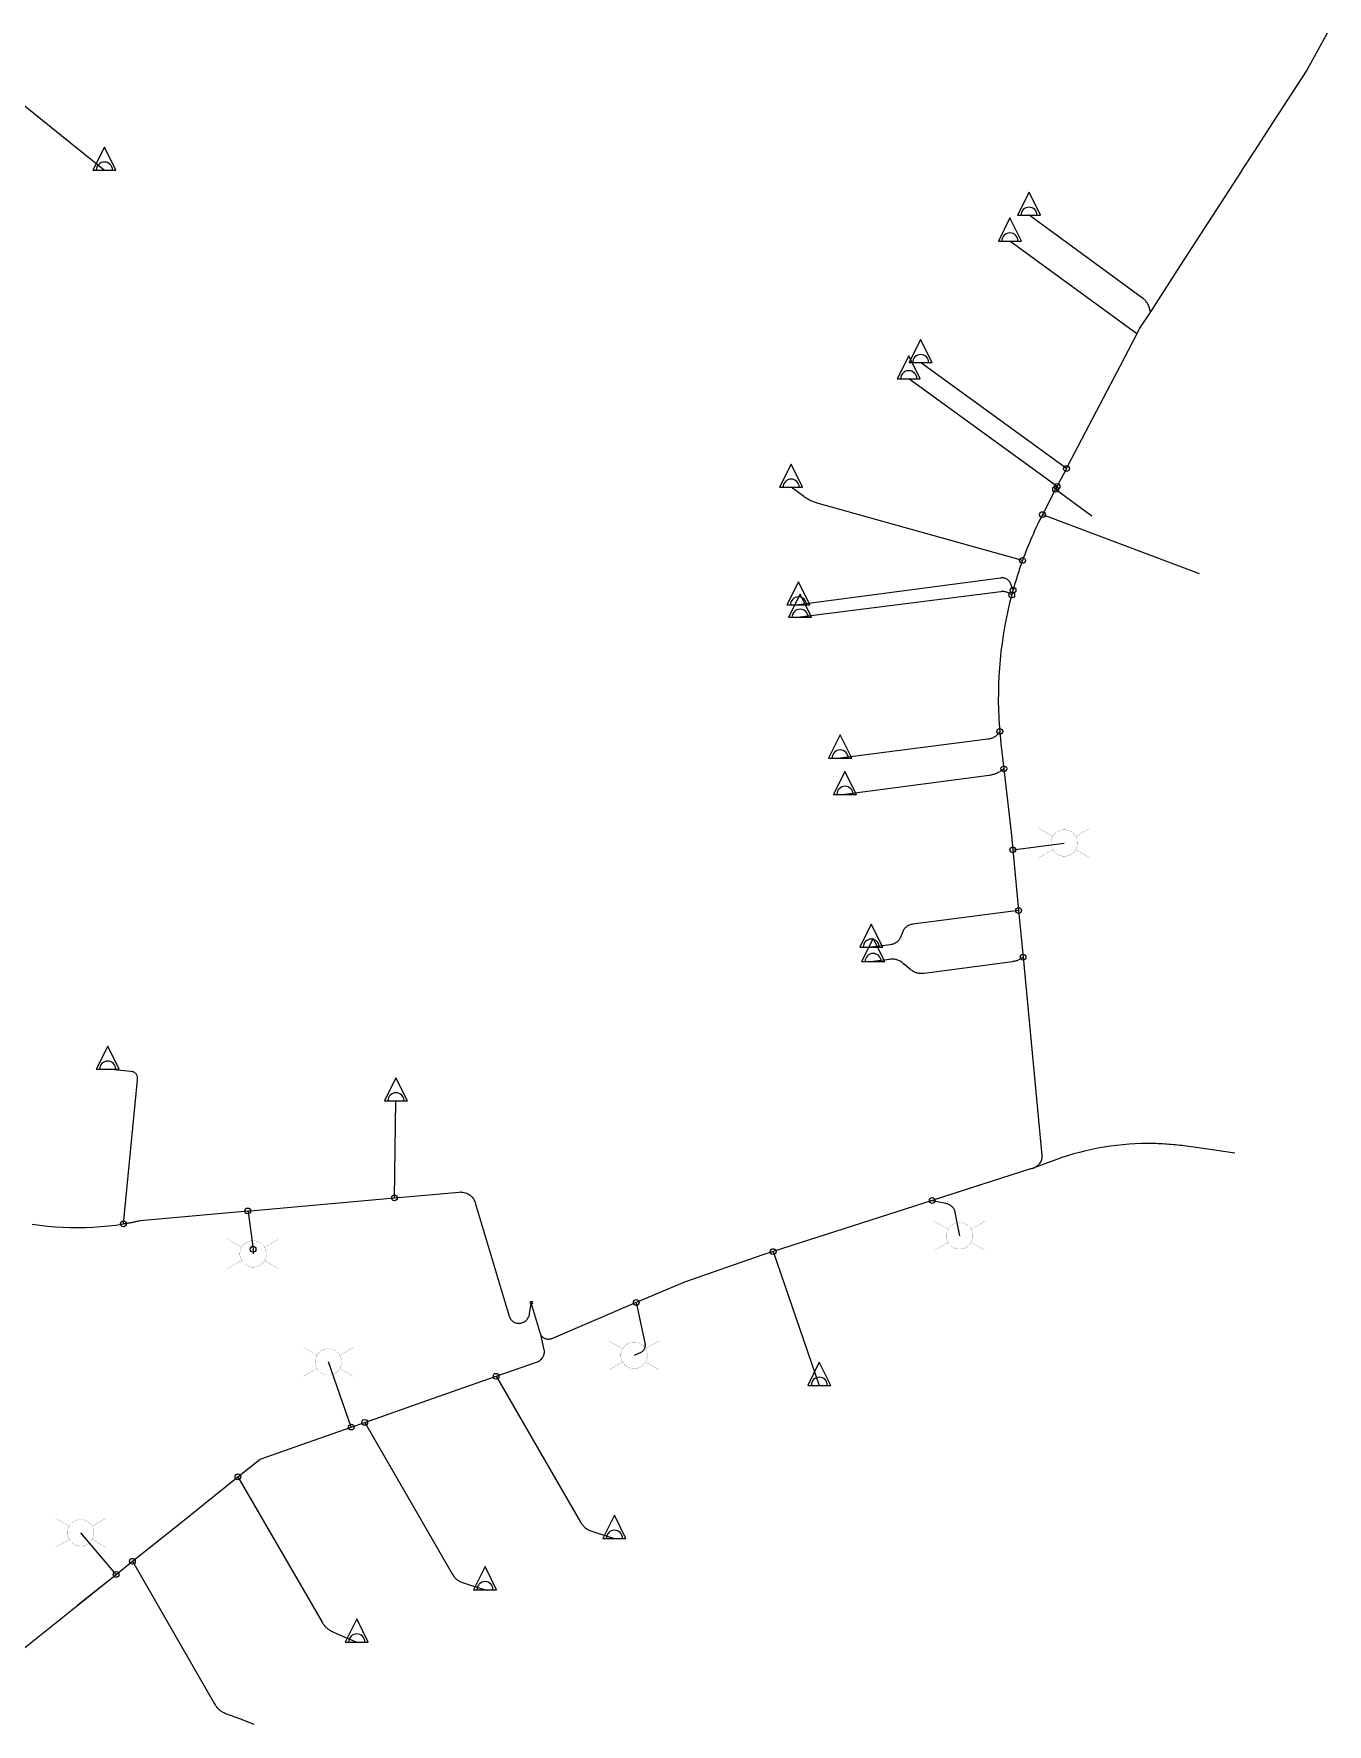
# Model space of a CAD drawing. Header units: metres. Extents: x 170451 to 171053, y 369610 to 370017.
# Drawn here: x 170957.9 to 171041.9, y 369642.4 to 369752.3 of the extents above; entities that cross this region are included whole.
import ezdxf

# ---------------------------------------------------------------- set-up
doc = ezdxf.new("R2010")
doc.units = ezdxf.units.M
for name, color, linetype, lineweight in [('B-OI-KL-ET_LS_AANSLUITPUNT-S', 7, 'Continuous', 18), ('B-OI-KL-ET_LS_DISTRIBUTIE_400 V_OVERIG-G', 14, 'Continuous', 18), ('B-OI-KL-ET_LS_MOF-S', 14, 'Continuous', 18), ('B-OI-KL-ET_OV_AANSLUITPUNT-S', 7, 'Continuous', 18)]:
    doc.layers.add(name, color=color, linetype=linetype, lineweight=lineweight)
doc.layers.add('B-OI-KL-ET_LS_KAST-GV', color=14, linetype='Continuous')

# ---------------------------------------------------------------- blocks, each defined once
blk = doc.blocks.new('B-SKL-ET_MOF_AANSLUIT AFTAK-SO')
blk.add_circle((0, 0), 0.188)
blk = doc.blocks.new('B-SKL-ET_AANSLUITPUNT_OV-SO')
at = {"const_width": 0.01, "flags": 128}
for points in [[(0, 1.9), (0, 0.86)], [(-1.64, 0.95), (-0.75, 0.43)], [(1.64, 0.95), (0.75, 0.43)], [(-1.64, -0.95), (-0.75, -0.43)], [(0, -1.9), (0, -0.86)], [(1.64, -0.95), (0.75, -0.43)]]:
    blk.add_lwpolyline(points, dxfattribs=at)
at = {"const_width": 0.01}
blk.add_lwpolyline([(0, 0.86, 1), (0, -0.86, 1)], format="xyb", close=True, dxfattribs=at)
blk = doc.blocks.new('B-SKL-ET_AANSLUITPUNT-SO')
at = {"color": 0, "linetype": 'Continuous'}
blk.add_lwpolyline([(0.75, 0), (0, 1.5), (-0.75, 0)], close=True, dxfattribs=at)
blk.add_arc((0, 0), 0.526, 0, 180, dxfattribs=at)

msp = doc.modelspace()

# ---------------------------------------------------------------- linework, layer by layer
at = {"layer": 'B-OI-KL-ET_LS_DISTRIBUTIE_400 V_OVERIG-G', "color": 16, "true_color": 0x800000}
for p, q in [((170953.098, 369750.939), (170962.482, 369743.408)), ((171029.543, 369732.771), (171021.305, 369738.8)), ((171024.979, 369724.015), (171015.507, 369730.898)), ((171024.371, 369722.849), (171014.737, 369729.85)), ((171024.278, 369722.67), (171026.637, 369720.956)), ((171023.42, 369721.024), (171033.594, 369717.206)), ((171021.499, 369699.245), (171024.837, 369699.687)), ((170981.318, 369676.632), (170981.421, 369682.938)), ((170972.14, 369673.29), (170972.14, 369672.99)), ((171005.929, 369673.137), (171008.925, 369664.45)), ((170978.521, 369661.739), (170977.034, 369665.977)), ((170963.238, 369652.169), (170960.941, 369654.87))]:
    msp.add_line(p, q, dxfattribs=at)
for points in [[(171041.918, 369752.313, 0), (171040.587, 369749.905, 0), (171038.372, 369746.482, 0), (171037.427, 369745.023, 0), (171036.737, 369743.958, 0), (171036.72, 369743.931, 0), (171036.614, 369743.767, 0), (171036.448, 369743.511, 0), (171036.285, 369743.259, 0), (171032.37, 369737.209, 0), (171030.429, 369734.21, 0), (171029.73, 369733.13, 0), (171029.543, 369732.771, 0), (171028.438, 369730.65, 0), (171027.6, 369729.042, 0), (171025.035, 369724.123, 0), (171024.979, 369724.015, 0), (171024.427, 369722.957, 0), (171024.371, 369722.849, 0), (171024.278, 369722.67, 0), (171023.523, 369721.223, 0), (171023.5165, 369721.2106, 0), (171023.51, 369721.1982, 0), (171023.5035, 369721.1858, 0), (171023.4971, 369721.1734, 0), (171023.4906, 369721.161, 0), (171023.4841, 369721.1486, 0), (171023.4777, 369721.1362, 0), (171023.4713, 369721.1238, 0), (171023.4648, 369721.1113, 0), (171023.4584, 369721.0989, 0), (171023.452, 369721.0864, 0), (171023.4456, 369721.0739, 0), (171023.4392, 369721.0615, 0), (171023.4328, 369721.049, 0), (171023.4264, 369721.0365, 0), (171023.42, 369721.024, 0), (171023.328, 369720.8434, 0), (171023.2388, 369720.6615, 0), (171023.1496, 369720.4794, 0), (171023.0631, 369720.2961, 0), (171022.9767, 369720.1127, 0), (171022.893, 369719.928, 0), (171022.8094, 369719.7432, 0), (171022.7285, 369719.5572, 0), (171022.6477, 369719.3712, 0), (171022.5697, 369719.184, 0), (171022.4918, 369718.9969, 0), (171022.4167, 369718.8085, 0), (171022.3416, 369718.6202, 0), (171022.2694, 369718.4308, 0), (171022.1973, 369718.2414, 0), (171022.128, 369718.051, 0), (171022.0847, 369717.9317, 0), (171022.0425, 369717.812, 0), (171022.0003, 369717.6922, 0), (171021.9593, 369717.5721, 0), (171021.9183, 369717.4519, 0), (171021.8785, 369717.3313, 0), (171021.8386, 369717.2107, 0), (171021.8, 369717.0897, 0), (171021.7614, 369716.9688, 0), (171021.7239, 369716.8474, 0), (171021.6865, 369716.726, 0), (171021.6502, 369716.6043, 0), (171021.614, 369716.4826, 0), (171021.5789, 369716.3605, 0), (171021.5439, 369716.2384, 0), (171021.51, 369716.116, 0), (171021.5045, 369716.0965, 0), (171021.499, 369716.077, 0), (171021.4936, 369716.0575, 0), (171021.4882, 369716.0379, 0), (171021.4828, 369716.0184, 0), (171021.4774, 369715.9989, 0), (171021.4721, 369715.9793, 0), (171021.4668, 369715.9598, 0), (171021.4614, 369715.9402, 0), (171021.4562, 369715.9206, 0), (171021.4509, 369715.901, 0), (171021.4457, 369715.8814, 0), (171021.4405, 369715.8618, 0), (171021.4353, 369715.8422, 0), (171021.4301, 369715.8226, 0), (171021.425, 369715.803, 0), (171021.289, 369715.2878, 0), (171021.174, 369714.7675, 0), (171021.0588, 369714.2459, 0), (171020.9649, 369713.7201, 0), (171020.8708, 369713.1934, 0), (171020.7984, 369712.6632, 0), (171020.7259, 369712.1326, 0), (171020.6751, 369711.5995, 0), (171020.6243, 369711.0664, 0), (171020.5954, 369710.5317, 0), (171020.5664, 369709.9974, 0), (171020.5594, 369709.4624, 0), (171020.5523, 369708.9282, 0), (171020.567, 369708.3943, 0), (171020.5817, 369707.8616, 0), (171020.618, 369707.33, 0), (171020.6198, 369707.3053, 0), (171020.6215, 369707.2805, 0), (171020.6233, 369707.2558, 0), (171020.6251, 369707.231, 0), (171020.6269, 369707.2063, 0), (171020.6288, 369707.1815, 0), (171020.6306, 369707.1568, 0), (171020.6325, 369707.132, 0), (171020.6344, 369707.1073, 0), (171020.6363, 369707.0825, 0), (171020.6382, 369707.0577, 0), (171020.6401, 369707.033, 0), (171020.6421, 369707.0082, 0), (171020.644, 369706.9835, 0), (171020.646, 369706.9587, 0), (171020.648, 369706.934, 0), (171020.6523, 369706.8844, 0), (171020.6567, 369706.8348, 0), (171020.6611, 369706.7852, 0), (171020.6657, 369706.7356, 0), (171020.6703, 369706.6861, 0), (171020.675, 369706.6365, 0), (171020.6798, 369706.587, 0), (171020.6848, 369706.5375, 0), (171020.6897, 369706.488, 0), (171020.6948, 369706.4385, 0), (171020.6999, 369706.3891, 0), (171020.7052, 369706.3396, 0), (171020.7105, 369706.2902, 0), (171020.7159, 369706.2408, 0), (171020.7214, 369706.1914, 0), (171020.727, 369706.142, 0), (171020.913, 369704.514, 0), (171021.41, 369700.175, 0), (171021.499, 369699.245, 0), (171021.874, 369695.304, 0), (171022.163, 369692.271, 0), (171023.39, 369679.39, 0), (171023.3921, 369679.3311, 0), (171023.3862, 369679.2724, 0), (171023.38, 369679.2118, 0), (171023.3653, 369679.1526, 0), (171023.3503, 369679.092, 0), (171023.3267, 369679.0343, 0), (171023.3028, 369678.976, 0), (171023.2707, 369678.9218, 0), (171023.2386, 369678.8676, 0), (171023.199, 369678.8188, 0), (171023.1598, 369678.7706, 0), (171023.1142, 369678.7287, 0), (171023.0695, 369678.6877, 0), (171023.0196, 369678.6537, 0), (171022.9713, 369678.6208, 0), (171022.919, 369678.595, 0)], [(171030.429, 369734.21, 0), (171030.401, 369734.297, 0), (171030.392, 369734.3588, 0), (171030.3778, 369734.4174, 0), (171030.3636, 369734.476, 0), (171030.3443, 369734.5316, 0), (171030.3249, 369734.5871, 0), (171030.3003, 369734.6395, 0), (171030.2758, 369734.6919, 0), (171030.246, 369734.7413, 0), (171030.2163, 369734.7906, 0), (171030.1813, 369734.8368, 0), (171030.1464, 369734.883, 0), (171030.1063, 369734.9261, 0), (171030.0661, 369734.9692, 0), (171030.0208, 369735.0091, 0), (171029.9755, 369735.0491, 0), (171029.925, 369735.086, 0), (171022.548, 369740.472, 0)], [(171022.128, 369718.051, 0), (171008.794, 369721.771, 0), (171008.7338, 369721.7879, 0), (171008.6748, 369721.8073, 0), (171008.6158, 369721.8267, 0), (171008.558, 369721.8486, 0), (171008.5003, 369721.8706, 0), (171008.4438, 369721.895, 0), (171008.3873, 369721.9195, 0), (171008.332, 369721.9465, 0), (171008.2768, 369721.9735, 0), (171008.2228, 369722.003, 0), (171008.1688, 369722.0326, 0), (171008.116, 369722.0646, 0), (171008.0633, 369722.0967, 0), (171008.0118, 369722.1313, 0), (171007.9603, 369722.1659, 0), (171007.91, 369722.203, 0), (171007.093, 369722.806, 0)], [(171021.51, 369716.116, 0), (171021.363, 369716.498, 0), (171021.3405, 369716.5563, 0), (171021.3131, 369716.6062, 0), (171021.2856, 369716.6562, 0), (171021.2533, 369716.6978, 0), (171021.2209, 369716.7395, 0), (171021.1836, 369716.7728, 0), (171021.1463, 369716.8062, 0), (171021.104, 369716.8313, 0), (171021.0618, 369716.8563, 0), (171021.0146, 369716.8731, 0), (171020.9674, 369716.8898, 0), (171020.9153, 369716.8983, 0), (171020.8631, 369716.9068, 0), (171020.8061, 369716.907, 0), (171020.749, 369716.9071, 0), (171020.687, 369716.899, 0), (171007.569, 369715.156, 0)], [(171021.425, 369715.803, 0), (171021.3861, 369715.8358, 0), (171021.3458, 369715.8636, 0), (171021.3055, 369715.8915, 0), (171021.2638, 369715.9144, 0), (171021.222, 369715.9374, 0), (171021.1788, 369715.9555, 0), (171021.1356, 369715.9736, 0), (171021.091, 369715.9868, 0), (171021.0464, 369715.9999, 0), (171021.0003, 369716.0082, 0), (171020.9543, 369716.0165, 0), (171020.9068, 369716.0199, 0), (171020.8593, 369716.0233, 0), (171020.8103, 369716.0219, 0), (171020.7614, 369716.0204, 0), (171020.711, 369716.014, 0), (171007.676, 369714.351, 0)], [(171020.648, 369706.934, 0), (171020.64, 369706.921, 0), (171020.607, 369706.8679, 0), (171020.5704, 369706.8204, 0), (171020.5338, 369706.7729, 0), (171020.4935, 369706.7311, 0), (171020.4533, 369706.6893, 0), (171020.4094, 369706.6532, 0), (171020.3655, 369706.617, 0), (171020.318, 369706.5865, 0), (171020.2705, 369706.556, 0), (171020.2194, 369706.5312, 0), (171020.1683, 369706.5063, 0), (171020.1135, 369706.4871, 0), (171020.0588, 369706.4679, 0), (171020.0004, 369706.4544, 0), (171019.942, 369706.4409, 0), (171019.88, 369706.433, 0), (171010.278, 369705.208, 0)], [(171020.913, 369704.514, 0), (171020.851, 369704.463, 0), (171020.8021, 369704.424, 0), (171020.7516, 369704.3888, 0), (171020.7011, 369704.3537, 0), (171020.649, 369704.3224, 0), (171020.5969, 369704.2911, 0), (171020.5431, 369704.2636, 0), (171020.4894, 369704.2361, 0), (171020.434, 369704.2125, 0), (171020.3786, 369704.1889, 0), (171020.3216, 369704.1691, 0), (171020.2646, 369704.1493, 0), (171020.206, 369704.1334, 0), (171020.1474, 369704.1174, 0), (171020.0871, 369704.1053, 0), (171020.0269, 369704.0933, 0), (171019.965, 369704.085, 0), (171010.591, 369702.845, 0)], [(171021.874, 369695.304, 0), (171015.002, 369694.406, 0), (171014.94, 369694.3979, 0), (171014.8829, 369694.3835, 0), (171014.8257, 369694.3692, 0), (171014.7734, 369694.3486, 0), (171014.7212, 369694.328, 0), (171014.6737, 369694.3011, 0), (171014.6263, 369694.2743, 0), (171014.5838, 369694.2413, 0), (171014.5412, 369694.2082, 0), (171014.5035, 369694.1689, 0), (171014.4658, 369694.1296, 0), (171014.4329, 369694.0841, 0), (171014.4001, 369694.0385, 0), (171014.3721, 369693.9868, 0), (171014.3441, 369693.935, 0), (171014.321, 369693.877, 0), (171014.215, 369693.611, 0), (171014.1918, 369693.553, 0), (171014.1637, 369693.5012, 0), (171014.1356, 369693.4495, 0), (171014.1026, 369693.4039, 0), (171014.0697, 369693.3584, 0), (171014.0319, 369693.3191, 0), (171013.9941, 369693.2798, 0), (171013.9515, 369693.2468, 0), (171013.9089, 369693.2137, 0), (171013.8614, 369693.1869, 0), (171013.8139, 369693.16, 0), (171013.7616, 369693.1394, 0), (171013.7093, 369693.1188, 0), (171013.6522, 369693.1045, 0), (171013.595, 369693.0901, 0), (171013.533, 369693.082, 0), (171012.3, 369692.921, 0)], [(171022.163, 369692.271, 0), (171022.1246, 369692.2406, 0), (171022.085, 369692.2132, 0), (171022.0453, 369692.1858, 0), (171022.0044, 369692.1614, 0), (171021.9635, 369692.137, 0), (171021.9214, 369692.1156, 0), (171021.8792, 369692.0942, 0), (171021.8358, 369692.0758, 0), (171021.7923, 369692.0573, 0), (171021.7476, 369692.0419, 0), (171021.7029, 369692.0264, 0), (171021.6569, 369692.0139, 0), (171021.611, 369692.0015, 0), (171021.5637, 369691.992, 0), (171021.5165, 369691.9825, 0), (171021.468, 369691.976, 0), (171015.728, 369691.212, 0), (171015.666, 369691.2039, 0), (171015.6058, 369691.2018, 0), (171015.5456, 369691.1997, 0), (171015.4871, 369691.2037, 0), (171015.4287, 369691.2077, 0), (171015.372, 369691.2177, 0), (171015.3154, 369691.2277, 0), (171015.2605, 369691.2438, 0), (171015.2056, 369691.2598, 0), (171015.1525, 369691.2819, 0), (171015.0994, 369691.304, 0), (171015.0481, 369691.3322, 0), (171014.9968, 369691.3603, 0), (171014.9473, 369691.3945, 0), (171014.8978, 369691.4288, 0), (171014.85, 369691.469, 0), (171014.373, 369691.87, 0), (171014.3251, 369691.9103, 0), (171014.2755, 369691.9444, 0), (171014.2259, 369691.9786, 0), (171014.1745, 369692.0068, 0), (171014.1231, 369692.0349, 0), (171014.07, 369692.0569, 0), (171014.0169, 369692.079, 0), (171013.962, 369692.095, 0), (171013.9071, 369692.111, 0), (171013.8505, 369692.1209, 0), (171013.7939, 369692.1309, 0), (171013.7355, 369692.1348, 0), (171013.6771, 369692.1386, 0), (171013.617, 369692.1364, 0), (171013.5569, 369692.1343, 0), (171013.495, 369692.126, 0), (171012.422, 369691.983, 0)], [(170963.714, 369674.946, 0), (170964.636, 369684.296, 0), (170964.6421, 369684.3583, 0), (170964.6397, 369684.4135, 0), (170964.6373, 369684.4687, 0), (170964.6264, 369684.5169, 0), (170964.6154, 369684.5652, 0), (170964.596, 369684.6064, 0), (170964.5765, 369684.6476, 0), (170964.5485, 369684.6818, 0), (170964.5205, 369684.7159, 0), (170964.484, 369684.7431, 0), (170964.4474, 369684.7703, 0), (170964.4024, 369684.7904, 0), (170964.3573, 369684.8106, 0), (170964.3037, 369684.8237, 0), (170964.2501, 369684.8369, 0), (170964.188, 369684.843, 0), (170962.695, 369684.99, 0)], [(171035.908, 369679.545, 0), (171034.599, 369679.73, 0), (171033.26, 369679.919, 0), (171032.913, 369679.968, 0), (171032.7732, 369679.9887, 0), (171032.6332, 369680.0072, 0), (171032.4931, 369680.0257, 0), (171032.3527, 369680.042, 0), (171032.2123, 369680.0583, 0), (171032.0717, 369680.0723, 0), (171031.9311, 369680.0864, 0), (171031.7902, 369680.0982, 0), (171031.6494, 369680.11, 0), (171031.5084, 369680.1196, 0), (171031.3675, 369680.1292, 0), (171031.2264, 369680.1366, 0), (171031.0853, 369680.1439, 0), (171030.9442, 369680.149, 0), (171030.8031, 369680.1541, 0), (171030.662, 369680.157, 0), (171030.2577, 369680.165, 0), (171029.8535, 369680.1546, 0), (171029.448, 369680.1443, 0), (171029.0434, 369680.1154, 0), (171028.638, 369680.0865, 0), (171028.2343, 369680.0391, 0), (171027.8302, 369679.9917, 0), (171027.4287, 369679.9258, 0), (171027.0271, 369679.8599, 0), (171026.629, 369679.7758, 0), (171026.2314, 369679.6917, 0), (171025.838, 369679.5896, 0), (171025.4454, 369679.4877, 0), (171025.0578, 369679.368, 0), (171024.6715, 369679.2487, 0), (171024.291, 369679.112, 0), (171022.919, 369678.595, 0)], [(171022.919, 369678.595, 0), (171022.9026, 369678.587, 0), (171022.8859, 369678.5797, 0), (171022.8691, 369678.5724, 0), (171022.8521, 369678.5658, 0), (171022.835, 369678.5593, 0), (171022.8177, 369678.5535, 0), (171022.8003, 369678.5476, 0), (171022.7827, 369678.5426, 0), (171022.7652, 369678.5376, 0), (171022.7474, 369678.5333, 0), (171022.7297, 369678.5291, 0), (171022.7118, 369678.5256, 0), (171022.6939, 369678.5222, 0), (171022.6759, 369678.5195, 0), (171022.658, 369678.5169, 0), (171022.64, 369678.515, 0), (171016.266, 369676.464, 0), (171005.929, 369673.137, 0), (171005.255, 369672.92, 0), (171000.16, 369671.165, 0), (170997.031, 369669.831, 0), (170991.478, 369667.462, 0), (170991.4721, 369667.4603, 0), (170991.4663, 369667.4587, 0), (170991.4604, 369667.457, 0), (170991.4545, 369667.4556, 0), (170991.4486, 369667.4541, 0), (170991.4426, 369667.4528, 0), (170991.4367, 369667.4514, 0), (170991.4308, 369667.4503, 0), (170991.4248, 369667.4491, 0), (170991.4188, 369667.448, 0), (170991.4129, 369667.447, 0), (170991.4069, 369667.4461, 0), (170991.4009, 369667.4452, 0), (170991.395, 369667.4444, 0), (170991.389, 369667.4436, 0), (170991.383, 369667.443, 0), (170991.3423, 369667.4383, 0), (170991.3014, 369667.4397, 0), (170991.259, 369667.4412, 0), (170991.2173, 369667.4491, 0), (170991.1746, 369667.4572, 0), (170991.1337, 369667.472, 0), (170991.0923, 369667.487, 0), (170991.0538, 369667.5083, 0), (170991.0153, 369667.5297, 0), (170990.9808, 369667.557, 0), (170990.9467, 369667.5839, 0), (170990.9173, 369667.6158, 0), (170990.8886, 369667.6469, 0), (170990.865, 369667.6821, 0), (170990.8424, 369667.7161, 0), (170990.825, 369667.753, 0)], [(171019.8123, 369677.6051, 0), (171016.266, 369676.464, 0), (171005.929, 369673.137, 0), (171005.255, 369672.92, 0), (171000.16, 369671.165, 0), (170997.031, 369669.831, 0), (170991.478, 369667.462, 0), (170991.4721, 369667.4603, 0), (170991.4663, 369667.4587, 0), (170991.4604, 369667.457, 0), (170991.4545, 369667.4556, 0), (170991.4486, 369667.4541, 0), (170991.4426, 369667.4528, 0), (170991.4367, 369667.4514, 0), (170991.4308, 369667.4503, 0), (170991.4248, 369667.4491, 0), (170991.4188, 369667.448, 0), (170991.4129, 369667.447, 0), (170991.4069, 369667.4461, 0), (170991.4009, 369667.4452, 0), (170991.395, 369667.4444, 0), (170991.389, 369667.4436, 0), (170991.383, 369667.443, 0), (170991.3423, 369667.4383, 0), (170991.3014, 369667.4397, 0), (170991.259, 369667.4412, 0), (170991.2173, 369667.4491, 0), (170991.1746, 369667.4572, 0), (170991.1337, 369667.472, 0), (170991.0923, 369667.487, 0), (170991.0538, 369667.5083, 0), (170991.0153, 369667.5297, 0), (170990.9808, 369667.557, 0), (170990.9467, 369667.5839, 0), (170990.9173, 369667.6158, 0), (170990.8886, 369667.6469, 0), (170990.865, 369667.6821, 0), (170990.8424, 369667.7161, 0), (170990.825, 369667.753, 0)], [(170957.7928, 369674.9228, 0), (170958.2831, 369674.8478, 0), (170958.7767, 369674.7983, 0), (170959.271, 369674.7487, 0), (170959.7672, 369674.725, 0), (170960.2634, 369674.7012, 0), (170960.7602, 369674.7033, 0), (170961.2563, 369674.7054, 0), (170961.7516, 369674.7333, 0), (170962.2456, 369674.7611, 0), (170962.7375, 369674.8145, 0), (170963.2275, 369674.8676, 0), (170963.714, 369674.946, 0), (170963.7824, 369674.957, 0), (170963.8506, 369674.9685, 0), (170963.9189, 369674.98, 0), (170963.9871, 369674.992, 0), (170964.0553, 369675.004, 0), (170964.1234, 369675.0165, 0), (170964.1915, 369675.029, 0), (170964.2595, 369675.042, 0), (170964.3275, 369675.055, 0), (170964.3954, 369675.0685, 0), (170964.4634, 369675.082, 0), (170964.5312, 369675.096, 0), (170964.599, 369675.11, 0), (170964.6667, 369675.1245, 0), (170964.7344, 369675.139, 0), (170964.802, 369675.154, 0), (170971.796, 369675.78, 0), (170971.942, 369675.793, 0), (170981.318, 369676.632, 0), (170985.527, 369677.009, 0), (170985.607, 369677.0162, 0), (170985.6872, 369677.0105, 0), (170985.7709, 369677.0046, 0), (170985.8524, 369676.9848, 0), (170985.9364, 369676.9643, 0), (170986.0157, 369676.9297, 0), (170986.0962, 369676.8946, 0), (170986.1694, 369676.8459, 0), (170986.2426, 369676.7972, 0), (170986.3062, 369676.7365, 0), (170986.3688, 369676.6768, 0), (170986.4202, 369676.6071, 0), (170986.4702, 369676.5395, 0), (170986.5082, 369676.4645, 0), (170986.5445, 369676.3927, 0), (170986.569, 369676.316, 0), (170988.775, 369668.945, 0), (170988.7906, 369668.8932, 0), (170988.8144, 369668.8447, 0), (170988.8395, 369668.7939, 0), (170988.8729, 369668.7482, 0), (170988.9075, 369668.7009, 0), (170988.9499, 369668.6606, 0), (170988.9931, 369668.6196, 0), (170989.043, 369668.5871, 0), (170989.0929, 369668.5545, 0), (170989.1478, 369668.5316, 0), (170989.2019, 369668.509, 0), (170989.2591, 369668.4964, 0), (170989.3145, 369668.4842, 0), (170989.3712, 369668.4818, 0), (170989.4253, 369668.4794, 0), (170989.479, 369668.486, 0), (170989.5349, 369668.4928, 0), (170989.589, 369668.5082, 0), (170989.6454, 369668.5242, 0), (170989.6984, 369668.5491, 0), (170989.753, 369668.5746, 0), (170989.8025, 369668.6088, 0), (170989.8528, 369668.6435, 0), (170989.8966, 369668.686, 0), (170989.9403, 369668.7286, 0), (170989.9764, 369668.7779, 0), (170990.0119, 369668.8266, 0), (170990.0389, 369668.8804, 0), (170990.0652, 369668.9327, 0), (170990.0828, 369668.9886, 0), (170990.0996, 369669.0423, 0), (170990.108, 369669.098, 0), (170990.209, 369669.768, 0)], [(171016.266, 369676.464, 0), (171017.144, 369676.278, 0), (171017.2051, 369676.2651, 0), (171017.2602, 369676.2462, 0), (171017.3152, 369676.2273, 0), (171017.3642, 369676.2023, 0), (171017.4132, 369676.1773, 0), (171017.456, 369676.1463, 0), (171017.4989, 369676.1153, 0), (171017.5358, 369676.0783, 0), (171017.5726, 369676.0412, 0), (171017.6033, 369675.9981, 0), (171017.634, 369675.955, 0), (171017.6587, 369675.9058, 0), (171017.6833, 369675.8567, 0), (171017.7019, 369675.8015, 0), (171017.7205, 369675.7463, 0), (171017.733, 369675.685, 0), (171018.042, 369674.167, 0)], [(170971.796, 369675.78, 0), (170971.812, 369675.716, 0), (170972.14, 369673.29, 0)], [(170990.209, 369669.768, 0), (170990.796, 369667.828, 0), (170990.7975, 369667.8231, 0), (170990.7991, 369667.8183, 0), (170990.8007, 369667.8135, 0), (170990.8023, 369667.8087, 0), (170990.804, 369667.8039, 0), (170990.8057, 369667.7992, 0), (170990.8074, 369667.7944, 0), (170990.8093, 369667.7898, 0), (170990.8111, 369667.7851, 0), (170990.813, 369667.7804, 0), (170990.8149, 369667.7758, 0), (170990.8168, 369667.7712, 0), (170990.8188, 369667.7666, 0), (170990.8208, 369667.762, 0), (170990.8229, 369667.7575, 0), (170990.825, 369667.753, 0)], [(170997.031, 369669.831, 0), (170997.584, 369667.211, 0), (170997.597, 369667.1499, 0), (170997.6011, 369667.0935, 0), (170997.6053, 369667.037, 0), (170997.6005, 369666.9853, 0), (170997.5958, 369666.9336, 0), (170997.5821, 369666.8866, 0), (170997.5685, 369666.8396, 0), (170997.546, 369666.7973, 0), (170997.5235, 369666.7549, 0), (170997.4921, 369666.7173, 0), (170997.4608, 369666.6797, 0), (170997.4205, 369666.6468, 0), (170997.3803, 369666.6139, 0), (170997.3311, 369666.5857, 0), (170997.282, 369666.5575, 0), (170997.224, 369666.534, 0), (170996.889, 369666.398, 0)], [(170953.91, 369644.707, 0), (170963.238, 369652.169, 0), (170964.299, 369653.017, 0), (170967.459, 369655.546, 0), (170971.16, 369658.507, 0), (170972.607, 369659.665, 0), (170974.88, 369660.462, 0), (170978.521, 369661.739, 0), (170979.393, 369662.045, 0), (170983.425, 369663.46, 0), (170987.922, 369665.037, 0), (170990.607, 369665.979, 0), (170990.6615, 369666.0001, 0), (170990.7119, 369666.0296, 0), (170990.7646, 369666.0605, 0), (170990.8114, 369666.0999, 0), (170990.8595, 369666.1404, 0), (170990.9, 369666.1887, 0), (170990.9411, 369666.2378, 0), (170990.9729, 369666.2933, 0), (170991.0047, 369666.3488, 0), (170991.0262, 369666.4091, 0), (170991.0474, 369666.4684, 0), (170991.058, 369666.5305, 0), (170991.0683, 369666.5907, 0), (170991.0684, 369666.6518, 0), (170991.0684, 369666.7103, 0), (170991.059, 369666.768, 0), (170990.825, 369667.753, 0)], [(170960.7607, 369650.1873, 0), (170963.238, 369652.169, 0), (170964.299, 369653.017, 0), (170967.459, 369655.546, 0), (170971.16, 369658.507, 0), (170972.607, 369659.665, 0), (170974.88, 369660.462, 0), (170978.521, 369661.739, 0), (170979.393, 369662.045, 0), (170983.425, 369663.46, 0), (170987.922, 369665.037, 0), (170990.607, 369665.979, 0), (170990.6615, 369666.0001, 0), (170990.7119, 369666.0296, 0), (170990.7646, 369666.0605, 0), (170990.8114, 369666.0999, 0), (170990.8595, 369666.1404, 0), (170990.9, 369666.1887, 0), (170990.9411, 369666.2378, 0), (170990.9729, 369666.2933, 0), (170991.0047, 369666.3488, 0), (170991.0262, 369666.4091, 0), (170991.0474, 369666.4684, 0), (170991.058, 369666.5305, 0), (170991.0683, 369666.5907, 0), (170991.0684, 369666.6518, 0), (170991.0684, 369666.7103, 0), (170991.059, 369666.768, 0), (170990.825, 369667.753, 0)], [(170987.922, 369665.037, 0), (170993.413, 369655.563, 0), (170993.4444, 369655.509, 0), (170993.4793, 369655.4594, 0), (170993.5142, 369655.4098, 0), (170993.5526, 369655.3645, 0), (170993.591, 369655.3193, 0), (170993.6329, 369655.2784, 0), (170993.6748, 369655.2375, 0), (170993.7203, 369655.201, 0), (170993.7657, 369655.1645, 0), (170993.8146, 369655.1324, 0), (170993.8636, 369655.1003, 0), (170993.9161, 369655.0725, 0), (170993.9685, 369655.0448, 0), (170994.0245, 369655.0214, 0), (170994.0805, 369654.998, 0), (170994.14, 369654.979, 0), (170994.661, 369654.813, 0), (170995.613, 369654.509, 0)], [(170979.393, 369662.045, 0), (170985.076, 369652.195, 0), (170985.1073, 369652.1409, 0), (170985.142, 369652.0912, 0), (170985.1768, 369652.0415, 0), (170985.2152, 369651.9962, 0), (170985.2535, 369651.9509, 0), (170985.2954, 369651.91, 0), (170985.3373, 369651.8692, 0), (170985.3828, 369651.8328, 0), (170985.4282, 369651.7963, 0), (170985.4772, 369651.7643, 0), (170985.5262, 369651.7323, 0), (170985.5787, 369651.7047, 0), (170985.6312, 369651.6771, 0), (170985.6873, 369651.6539, 0), (170985.7434, 369651.6308, 0), (170985.803, 369651.612, 0), (170986.256, 369651.471, 0), (170987.21, 369651.172, 0)], [(170971.16, 369658.507, 0), (170976.618, 369649.061, 0), (170976.6493, 369649.0069, 0), (170976.6838, 369648.9565, 0), (170976.7183, 369648.906, 0), (170976.7561, 369648.8593, 0), (170976.7939, 369648.8126, 0), (170976.835, 369648.7696, 0), (170976.8761, 369648.7266, 0), (170976.9205, 369648.6873, 0), (170976.9649, 369648.6479, 0), (170977.0125, 369648.6123, 0), (170977.0602, 369648.5767, 0), (170977.1111, 369648.5448, 0), (170977.1621, 369648.5129, 0), (170977.2163, 369648.4847, 0), (170977.2705, 369648.4565, 0), (170977.328, 369648.432, 0), (170977.955, 369648.165, 0), (170978.875, 369647.773, 0)], [(170964.299, 369653.017, 0), (170969.636, 369643.753, 0), (170969.6671, 369643.6989, 0), (170969.7017, 369643.6487, 0), (170969.7362, 369643.5985, 0), (170969.7741, 369643.5523, 0), (170969.8121, 369643.5061, 0), (170969.8534, 369643.4638, 0), (170969.8948, 369643.4216, 0), (170969.9395, 369643.3833, 0), (170969.9843, 369643.3449, 0), (170970.0324, 369643.3106, 0), (170970.0806, 369643.2762, 0), (170970.1321, 369643.2458, 0), (170970.1837, 369643.2154, 0), (170970.2387, 369643.189, 0), (170970.2936, 369643.1625, 0), (170970.352, 369643.14, 0), (170971.247, 369642.795, 0), (170972.18, 369642.435, 0)]]:
    msp.add_polyline3d(points, dxfattribs=at)
at = {"layer": 'B-OI-KL-ET_LS_KAST-GV', "color": 16, "true_color": 0x800000, "flags": 128}
msp.add_lwpolyline([(170990.1563, 369669.7692), (170990.1551, 369669.895), (170990.2808, 369669.8962), (170990.2821, 369669.7704), (170990.1563, 369669.7692)], dxfattribs=at)

# ---------------------------------------------------------------- block references
at = {"layer": 'B-OI-KL-ET_LS_AANSLUITPUNT-S'}
for p in [(170962.482, 369743.408), (171022.548, 369740.472), (171021.305, 369738.8), (171015.507, 369730.898), (171014.737, 369729.85), (171007.093, 369722.806), (171007.569, 369715.156), (171007.676, 369714.351), (171010.278, 369705.208), (171010.591, 369702.845), (171012.3, 369692.921), (171012.422, 369691.983), (170962.695, 369684.99), (170981.421, 369682.938), (171008.925, 369664.45), (170995.613, 369654.509), (170987.21, 369651.172), (170978.875, 369647.773)]:
    msp.add_blockref('B-SKL-ET_AANSLUITPUNT-SO', p, dxfattribs=at)
at = {"layer": 'B-OI-KL-ET_LS_MOF-S'}
for p in [(171024.979, 369724.015), (171024.278, 369722.67), (171024.371, 369722.849), (171023.42, 369721.024), (171022.128, 369718.051), (171021.425, 369715.803), (171021.51, 369716.116), (171020.648, 369706.934), (171020.913, 369704.514), (171021.499, 369699.245), (171021.874, 369695.304), (171022.163, 369692.271), (170981.318, 369676.632), (171016.266, 369676.464), (170971.796, 369675.78), (170963.714, 369674.946), (170972.14, 369673.29), (171005.929, 369673.137), (170997.031, 369669.831), (170987.922, 369665.037), (170979.393, 369662.045), (170978.521, 369661.739), (170971.16, 369658.507), (170964.299, 369653.017), (170963.238, 369652.169)]:
    msp.add_blockref('B-SKL-ET_MOF_AANSLUIT AFTAK-SO', p, dxfattribs=at)
at = {"layer": 'B-OI-KL-ET_OV_AANSLUITPUNT-S'}
for p in [(171024.837, 369699.687), (171018.042, 369674.167), (170972.14, 369672.99), (170977.034, 369665.977), (170996.889, 369666.398), (170960.941, 369654.87)]:
    msp.add_blockref('B-SKL-ET_AANSLUITPUNT_OV-SO', p, dxfattribs=at)

doc.saveas('drawing.dxf')
